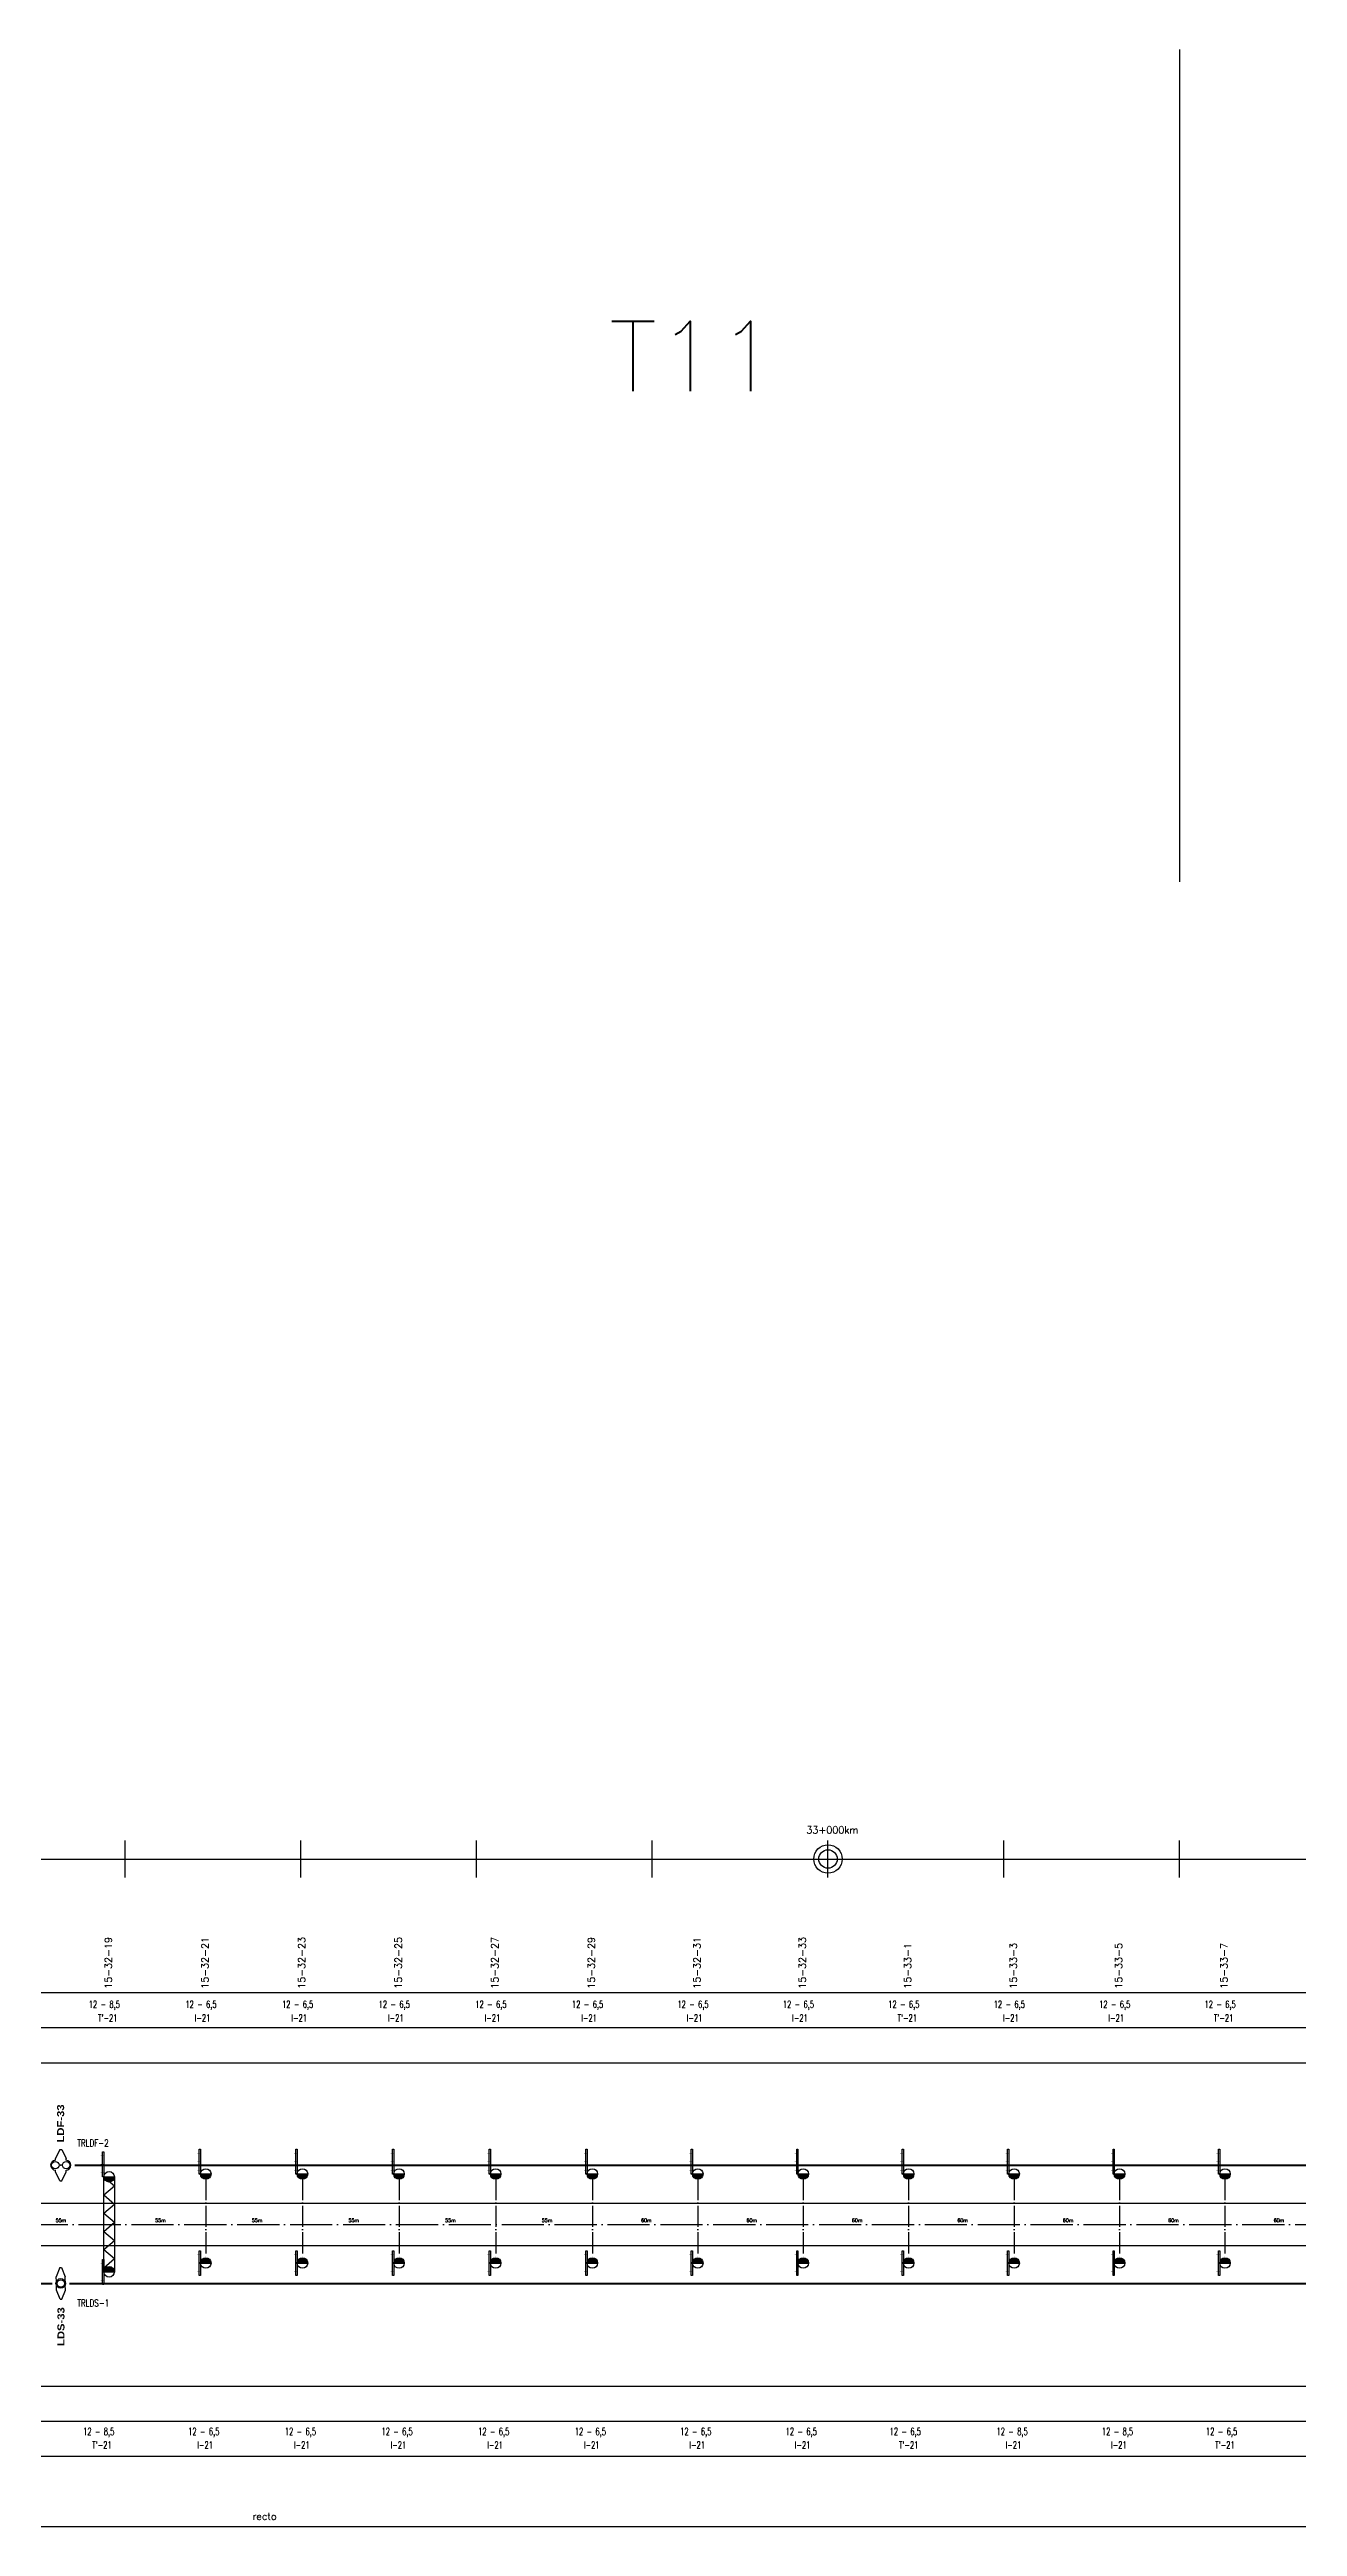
# Model space of a CAD drawing. Header units: millimetres. Extents: x 63 to 27368, y 135 to 1565.
# Drawn here: x 7125 to 7835, y 155 to 1565 of the extents above; entities that cross this region are included whole.
import ezdxf

# ---------------------------------------------------------------- set-up
doc = ezdxf.new("R2010")
doc.units = ezdxf.units.MM
doc.linetypes.add('ACAD_ISO04W100', pattern=[30, 24, -3, 0, -3])
for name, color, linetype in [('catenaria via ascendente', 7, 'Continuous'), ('Cruceta Fe', 42, 'Continuous'), ('Eje de entrevías', 254, 'Continuous'), ('LDF', 5, 'Continuous'), ('LDS', 1, 'Continuous'), ('longitud vano', 7, 'Continuous'), ('Nº de poste', 6, 'Continuous'), ('progresivas', 4, 'Continuous'), ('retención LDF-LDS', 6, 'Continuous'), ('TEXTOS', 3, 'Continuous')]:
    doc.layers.add(name, color=color, linetype=linetype)
doc.styles.add('SIMPLEX', font='simplex.shx', dxfattribs={"width": 0.75})
doc.styles.add('STYLE1', font='romans.shx')
doc.styles.add('TEXTO_SELLO', font='')
doc.styles.get('TEXTO_SELLO').set_extended_font_data('Arial Black', bold=True)

# ---------------------------------------------------------------- blocks, each defined once
blk = doc.blocks.new('Retención LDS')
at = {"layer": 'retención LDF-LDS', "color": 4}
for p, q in [((-0.6, 9), (-2.6, 3.8)), ((-2.5, 1), (-2.6, 3.8)), ((-0.6, 9), (0.4, 9)), ((0.4, 9), (2.5, 3.8)), ((2.5, 1.1), (2.5, 3.8)), ((-2.5, -3.8), (-2.5, -1.1)), ((-0.4, -9), (-2.5, -3.8)), ((-0.4, -9), (0.6, -9)), ((0.6, -9), (2.6, -3.8)), ((2.6, -3.8), (2.5, -1))]:
    blk.add_line(p, q, dxfattribs=at)
for radius in [2.73, 2.1]:
    blk.add_circle((0, 0), radius, dxfattribs=at)
blk = doc.blocks.new('Retención LDF')
at = {"color": 5}
blk.add_circle((0, 0), 0.128, dxfattribs=at)
at = {"layer": 'retención LDF-LDS', "color": 5}
for p, q in [((-0.5, 9), (-3, 3.8)), ((-3, 2.8), (-3, 3.8)), ((1, 0), (-1, 0)), ((-0.5, 9), (0.5, 9)), ((0.5, 9), (3, 3.8)), ((3, 2.8), (3, 3.8)), ((-3, -3.8), (-3, -2.8)), ((-0.5, -9), (-3, -3.8)), ((-0.5, -9), (0.5, -9)), ((0.5, -9), (3, -3.8)), ((3, -3.8), (3, -2.8))]:
    blk.add_line(p, q, dxfattribs=at)
for centre in [(-3.1, 0), (3.1, 0)]:
    blk.add_circle(centre, 2.1, dxfattribs=at)
for centre, start, end in [((-3, 0), 90, 270), ((3, 0), 270, 90)]:
    blk.add_arc(centre, 2.79, start, end, dxfattribs=at)
blk = doc.blocks.new('Cruceta Fe 1')
at = {"layer": 'Cruceta Fe', "const_width": 0.1}
for points in [[(-0.92, 2.45), (0, 2.45)], [(-0.92, -2.45), (0, -2.45)]]:
    blk.add_lwpolyline(points, dxfattribs=at)
at = {"layer": 'Cruceta Fe'}
blk.add_lwpolyline([(-0.35, 3.52), (0, 3.52), (0, -3.52), (-0.35, -3.52)], close=True, dxfattribs=at)
blk = doc.blocks.new('Cruceta Fe')
at = {"layer": 'Cruceta Fe', "const_width": 0.1}
for points in [[(-0.92, 2.45), (0, 2.45)], [(-0.92, 0), (0, 0)], [(-0.92, -2.45), (0, -2.45)]]:
    blk.add_lwpolyline(points, dxfattribs=at)
at = {"layer": 'Cruceta Fe'}
blk.add_lwpolyline([(-0.35, 3.52), (0, 3.52), (0, -3.52), (-0.35, -3.52)], close=True, dxfattribs=at)

msp = doc.modelspace()

# ---------------------------------------------------------------- hatches: boundary and pattern name
for points in [[(7162.1, 354.1), (7156.1, 354.1, 1)], [(7217.1, 355.7), (7211.1, 355.7, 1)], [(7272.1, 355.7), (7266.1, 355.7, 1)], [(7327.1, 355.7), (7321.1, 355.7, 1)], [(7382.1, 355.7), (7376.1, 355.7, 1)], [(7437.1, 355.7), (7431.1, 355.7, 1)], [(7497.1, 355.7), (7491.1, 355.7, 1)], [(7557.1, 355.7), (7551.1, 355.7, 1)], [(7617.1, 355.7), (7611.1, 355.7, 1)], [(7677.1, 355.7), (7671.1, 355.7, 1)], [(7737.1, 355.7), (7731.1, 355.7, 1)], [(7797.1, 355.7), (7791.1, 355.7, 1)], [(7162.1, 300), (7156.1, 300, -1)], [(7217.1, 305), (7211.1, 305, -1)], [(7272.1, 305), (7266.1, 305, -1)], [(7327.1, 305), (7321.1, 305, -1)], [(7382.1, 305), (7376.1, 305, -1)], [(7437.1, 305), (7431.1, 305, -1)], [(7497.1, 305), (7491.1, 305, -1)], [(7557.1, 305), (7551.1, 305, -1)], [(7617.1, 305), (7611.1, 305, -1)], [(7677.1, 305), (7671.1, 305, -1)], [(7737.1, 305), (7731.1, 305, -1)], [(7797.1, 305), (7791.1, 305, -1)]]:
    msp.add_hatch(color=256).paths.add_polyline_path(points)

# ---------------------------------------------------------------- linework, layer by layer
for p, q in [((7768.2, 1565.1), (7768.2, 1091.2)), ((7168.2, 524.4), (7168.2, 545.6)), ((7268.2, 524.4), (7268.2, 545.6)), ((7368.2, 524.4), (7368.2, 545.6)), ((7468.2, 524.4), (7468.2, 545.6)), ((7568.2, 524.4), (7568.2, 545.6)), ((7668.2, 524.4), (7668.2, 545.6)), ((7768.2, 524.4), (7768.2, 545.6)), ((68.2, 535), (27368.2, 535)), ((68.2, 459), (27368.2, 459)), ((68.2, 439), (27368.2, 439)), ((68.2, 419), (27368.2, 419)), ((7156.1, 354.1), (7162.1, 354.1)), ((7156.1, 300), (7156.1, 354.1)), ((7156.1, 354.1), (7162.1, 348.9)), ((7162.1, 354.1), (7162.1, 300)), ((7211.1, 355.7), (7217.1, 355.7)), ((7266.1, 355.7), (7272.1, 355.7)), ((7321.1, 355.7), (7327.1, 355.7)), ((7376.1, 355.7), (7382.1, 355.7)), ((7431.1, 355.7), (7437.1, 355.7)), ((7491.1, 355.7), (7497.1, 355.7)), ((7551.1, 355.7), (7557.1, 355.7)), ((7611.1, 355.7), (7617.1, 355.7)), ((7671.1, 355.7), (7677.1, 355.7)), ((7731.1, 355.7), (7737.1, 355.7)), ((7791.1, 355.7), (7797.1, 355.7)), ((7156.1, 343.8), (7162.1, 348.9)), ((7156.1, 343.8), (7162.1, 338.6)), ((7156.1, 333.4), (7162.1, 338.6)), ((7156.1, 333.4), (7162.1, 328.2)), ((7156.1, 323), (7162.1, 328.2)), ((7156.1, 323), (7162.1, 317.8)), ((7156.1, 312.7), (7162.1, 317.8)), ((7156.1, 312.7), (7162.1, 307.5)), ((7156.1, 302.3), (7162.1, 307.5)), ((7156.1, 302.3), (7156.7, 301.8)), ((7156.1, 300), (7162.1, 300)), ((7211.1, 305), (7217.1, 305)), ((7266.1, 305), (7272.1, 305)), ((7321.1, 305), (7327.1, 305)), ((7376.1, 305), (7382.1, 305)), ((7431.1, 305), (7437.1, 305)), ((7491.1, 305), (7497.1, 305)), ((7551.1, 305), (7557.1, 305)), ((7611.1, 305), (7617.1, 305)), ((7671.1, 305), (7677.1, 305)), ((7731.1, 305), (7737.1, 305)), ((7791.1, 305), (7797.1, 305)), ((68.2, 235), (27368.2, 235)), ((68.2, 215), (27368.2, 215)), ((68.2, 195), (27368.2, 195)), ((5287.8, 155), (11611.7, 155))]:
    msp.add_line(p, q)
at = {"linetype": 'ACAD_ISO04W100', "ltscale": 0.5}
for p, q in [((7214.1, 352.7), (7214.1, 308)), ((7269.1, 352.7), (7269.1, 308)), ((7324.1, 352.7), (7324.1, 308)), ((7379.1, 352.7), (7379.1, 308)), ((7434.1, 352.7), (7434.1, 308)), ((7494.1, 352.7), (7494.1, 308)), ((7554.1, 352.7), (7554.1, 308)), ((7614.1, 352.7), (7614.1, 308)), ((7674.1, 352.7), (7674.1, 308)), ((7734.1, 352.7), (7734.1, 308)), ((7794.1, 352.7), (7794.1, 308))]:
    msp.add_line(p, q, dxfattribs=at)
for centre, radius in [((7568.2, 535), 8.09), ((7568.2, 535), 5.24), ((7159.1, 354.1), 3), ((7214.1, 355.7), 3), ((7269.1, 355.7), 3), ((7324.1, 355.7), 3), ((7379.1, 355.7), 3), ((7434.1, 355.7), 3), ((7494.1, 355.7), 3), ((7554.1, 355.7), 3), ((7614.1, 355.7), 3), ((7674.1, 355.7), 3), ((7734.1, 355.7), 3), ((7794.1, 355.7), 3), ((7159.1, 300), 3), ((7214.1, 305), 3), ((7269.1, 305), 3), ((7324.1, 305), 3), ((7379.1, 305), 3), ((7434.1, 305), 3), ((7494.1, 305), 3), ((7554.1, 305), 3), ((7614.1, 305), 3), ((7674.1, 305), 3), ((7734.1, 305), 3), ((7794.1, 305), 3)]:
    msp.add_circle(centre, radius)
at = {"layer": 'catenaria via ascendente'}
for p, q in [((68.2, 339), (27368.2, 339)), ((68.2, 315), (26873.7, 315))]:
    msp.add_line(p, q, dxfattribs=at)
at = {"layer": 'Eje de entrevías', "linetype": 'ACAD_ISO04W100'}
msp.add_line((68.2, 327), (27368.2, 327), dxfattribs=at)
at = {"layer": 'LDF', "lineweight": 50}
msp.add_line((7139.6, 360.7), (8546.1, 360.7), dxfattribs=at)
at = {"layer": 'LDS', "lineweight": 50}
for p, q in [((5724.1, 293.4), (7126.6, 293.4)), ((7136.6, 293.4), (8549.1, 293.4))]:
    msp.add_line(p, q, dxfattribs=at)

# ---------------------------------------------------------------- block references
for name, p in [('Retención LDF', (7131.6, 360.7)), ('Retención LDS', (7131.6, 293.4))]:
    msp.add_blockref(name, p)
at = {"layer": 'Cruceta Fe', "xscale": 2, "yscale": 2, "zscale": 2}
for name, p in [('Cruceta Fe', (7156.1, 361.2)), ('Cruceta Fe', (7211.1, 362.7)), ('Cruceta Fe', (7266.1, 362.7)), ('Cruceta Fe', (7321.1, 362.7)), ('Cruceta Fe', (7376.1, 362.7)), ('Cruceta Fe', (7431.1, 362.7)), ('Cruceta Fe', (7491.1, 362.7)), ('Cruceta Fe', (7551.1, 362.7)), ('Cruceta Fe', (7611.1, 362.7)), ('Cruceta Fe', (7671.1, 362.7)), ('Cruceta Fe', (7731.1, 362.7)), ('Cruceta Fe', (7791.1, 362.7)), ('Cruceta Fe 1', (7211.1, 304.9)), ('Cruceta Fe 1', (7266.1, 304.9)), ('Cruceta Fe 1', (7321.1, 304.9)), ('Cruceta Fe 1', (7376.1, 304.9)), ('Cruceta Fe 1', (7431.1, 304.9)), ('Cruceta Fe 1', (7491.1, 304.9)), ('Cruceta Fe 1', (7551.1, 304.9)), ('Cruceta Fe 1', (7611.1, 304.9)), ('Cruceta Fe 1', (7671.1, 304.9)), ('Cruceta Fe 1', (7731.1, 304.9)), ('Cruceta Fe 1', (7791.1, 304.9)), ('Cruceta Fe 1', (7156.1, 299.9))]:
    msp.add_blockref(name, p, dxfattribs=at)

# ---------------------------------------------------------------- texts
at = {"color": 3, "linetype": 'Continuous', "style": 'STYLE1'}
msp.add_text('T11', height=40, dxfattribs=at).set_placement((7443.5, 1370.5))
at = {"linetype": 'Continuous', "style": 'TEXTO_SELLO'}
for s, p in [('LDF-33', (7133.5, 373.6)), ('LDS-33', (7133.7, 257.8))]:
    msp.add_text(s, height=4, rotation=90, dxfattribs=at).set_placement(p)
at = {"linetype": 'Continuous', "style": 'SIMPLEX', "width": 0.75}
for s, p in [('TRLDF-2', (7141, 371.3)), ('TRLDS-1', (7141, 280.2))]:
    msp.add_text(s, height=4, dxfattribs=at).set_placement(p)
at = {"layer": 'longitud vano', "linetype": 'Continuous', "style": 'STYLE1'}
for s, p in [('55m', (7128.7, 328.3)), ('55m', (7185.3, 328.3)), ('55m', (7240.3, 328.3)), ('55m', (7295.3, 328.3)), ('55m', (7350.3, 328.3)), ('55m', (7405.3, 328.3)), ('60m', (7461.8, 328.3)), ('60m', (7521.8, 328.3)), ('60m', (7581.8, 328.3)), ('60m', (7641.8, 328.3)), ('60m', (7701.8, 328.3)), ('60m', (7761.8, 328.3)), ('60m', (7821.8, 328.3))]:
    msp.add_text(s, height=2, dxfattribs=at).set_placement(p)
at = {"layer": 'Nº de poste', "linetype": 'Continuous', "style": 'STYLE1'}
for s, p in [('15-32-19', (7160.6, 461.1)), ('15-32-21', (7215.6, 461.1)), ('15-32-23', (7270.6, 461.1)), ('15-32-25', (7325.6, 461.1)), ('15-32-27', (7380.6, 461.1)), ('15-32-29', (7435.6, 461.1)), ('15-32-31', (7495.6, 461.1)), ('15-32-33', (7555.6, 461.1)), ('15-33-1', (7615.6, 461.1)), ('15-33-3', (7675.6, 461.1)), ('15-33-5', (7735.6, 461.1)), ('15-33-7', (7795.6, 461.1))]:
    msp.add_text(s, height=4, rotation=90, dxfattribs=at).set_placement(p)
at = {"layer": 'progresivas', "linetype": 'Continuous', "style": 'STYLE1'}
msp.add_text('33+000km', height=4, dxfattribs=at).set_placement((7555.9, 549.6))
at = {"layer": 'TEXTOS', "linetype": 'Continuous', "style": 'STYLE1', "width": 0.7}
for s, p in [('12 - 8,5', (7147.5, 450.3)), ('12 - 6,5', (7202.5, 450.3)), ('12 - 6,5', (7257.5, 450.3)), ('12 - 6,5', (7312.5, 450.3)), ('12 - 6,5', (7367.5, 450.3)), ('12 - 6,5', (7422.5, 450.3)), ('12 - 6,5', (7482.5, 450.3)), ('12 - 6,5', (7542.5, 450.3)), ('12 - 6,5', (7602.5, 450.3)), ('12 - 6,5', (7662.5, 450.3)), ('12 - 6,5', (7722.5, 450.3)), ('12 - 6,5', (7782.5, 450.3)), ("T'-21", (7152.8, 442.5)), ('I-21', (7207.8, 442.5)), ('I-21', (7262.8, 442.5)), ('I-21', (7317.8, 442.5)), ('I-21', (7372.8, 442.5)), ('I-21', (7427.8, 442.5)), ('I-21', (7487.8, 442.5)), ('I-21', (7547.8, 442.5)), ("T'-21", (7607.8, 442.5)), ('I-21', (7667.8, 442.5)), ('I-21', (7727.8, 442.5)), ("T'-21", (7787.8, 442.5)), ('12 - 8,5', (7144.3, 207.1)), ("T'-21", (7149.5, 199.4)), ('12 - 6,5', (7204.1, 207.1)), ('I-21', (7209.3, 199.4)), ('12 - 6,5', (7259.1, 207.1)), ('I-21', (7264.3, 199.4)), ('12 - 6,5', (7314.1, 207.1)), ('I-21', (7319.3, 199.4)), ('12 - 6,5', (7369.1, 207.1)), ('I-21', (7374.3, 199.4)), ('12 - 6,5', (7424.1, 207.1)), ('I-21', (7429.3, 199.4)), ('12 - 6,5', (7484.1, 207.1)), ('I-21', (7489.3, 199.4)), ('12 - 6,5', (7544.1, 207.1)), ('I-21', (7549.3, 199.4)), ('12 - 6,5', (7603.3, 207.1)), ("T'-21", (7608.6, 199.4)), ('12 - 8,5', (7664.1, 207.1)), ('I-21', (7669.3, 199.4)), ('12 - 8,5', (7724.1, 207.1)), ('I-21', (7729.3, 199.4)), ('12 - 6,5', (7783.3, 207.1)), ("T'-21", (7788.6, 199.4))]:
    msp.add_text(s, height=4, dxfattribs=at).set_placement(p)
at = {"layer": 'TEXTOS', "linetype": 'Continuous', "style": 'STYLE1'}
msp.add_text('recto', height=4, dxfattribs=at).set_placement((7240.7, 158.8))

doc.saveas('drawing.dxf')
